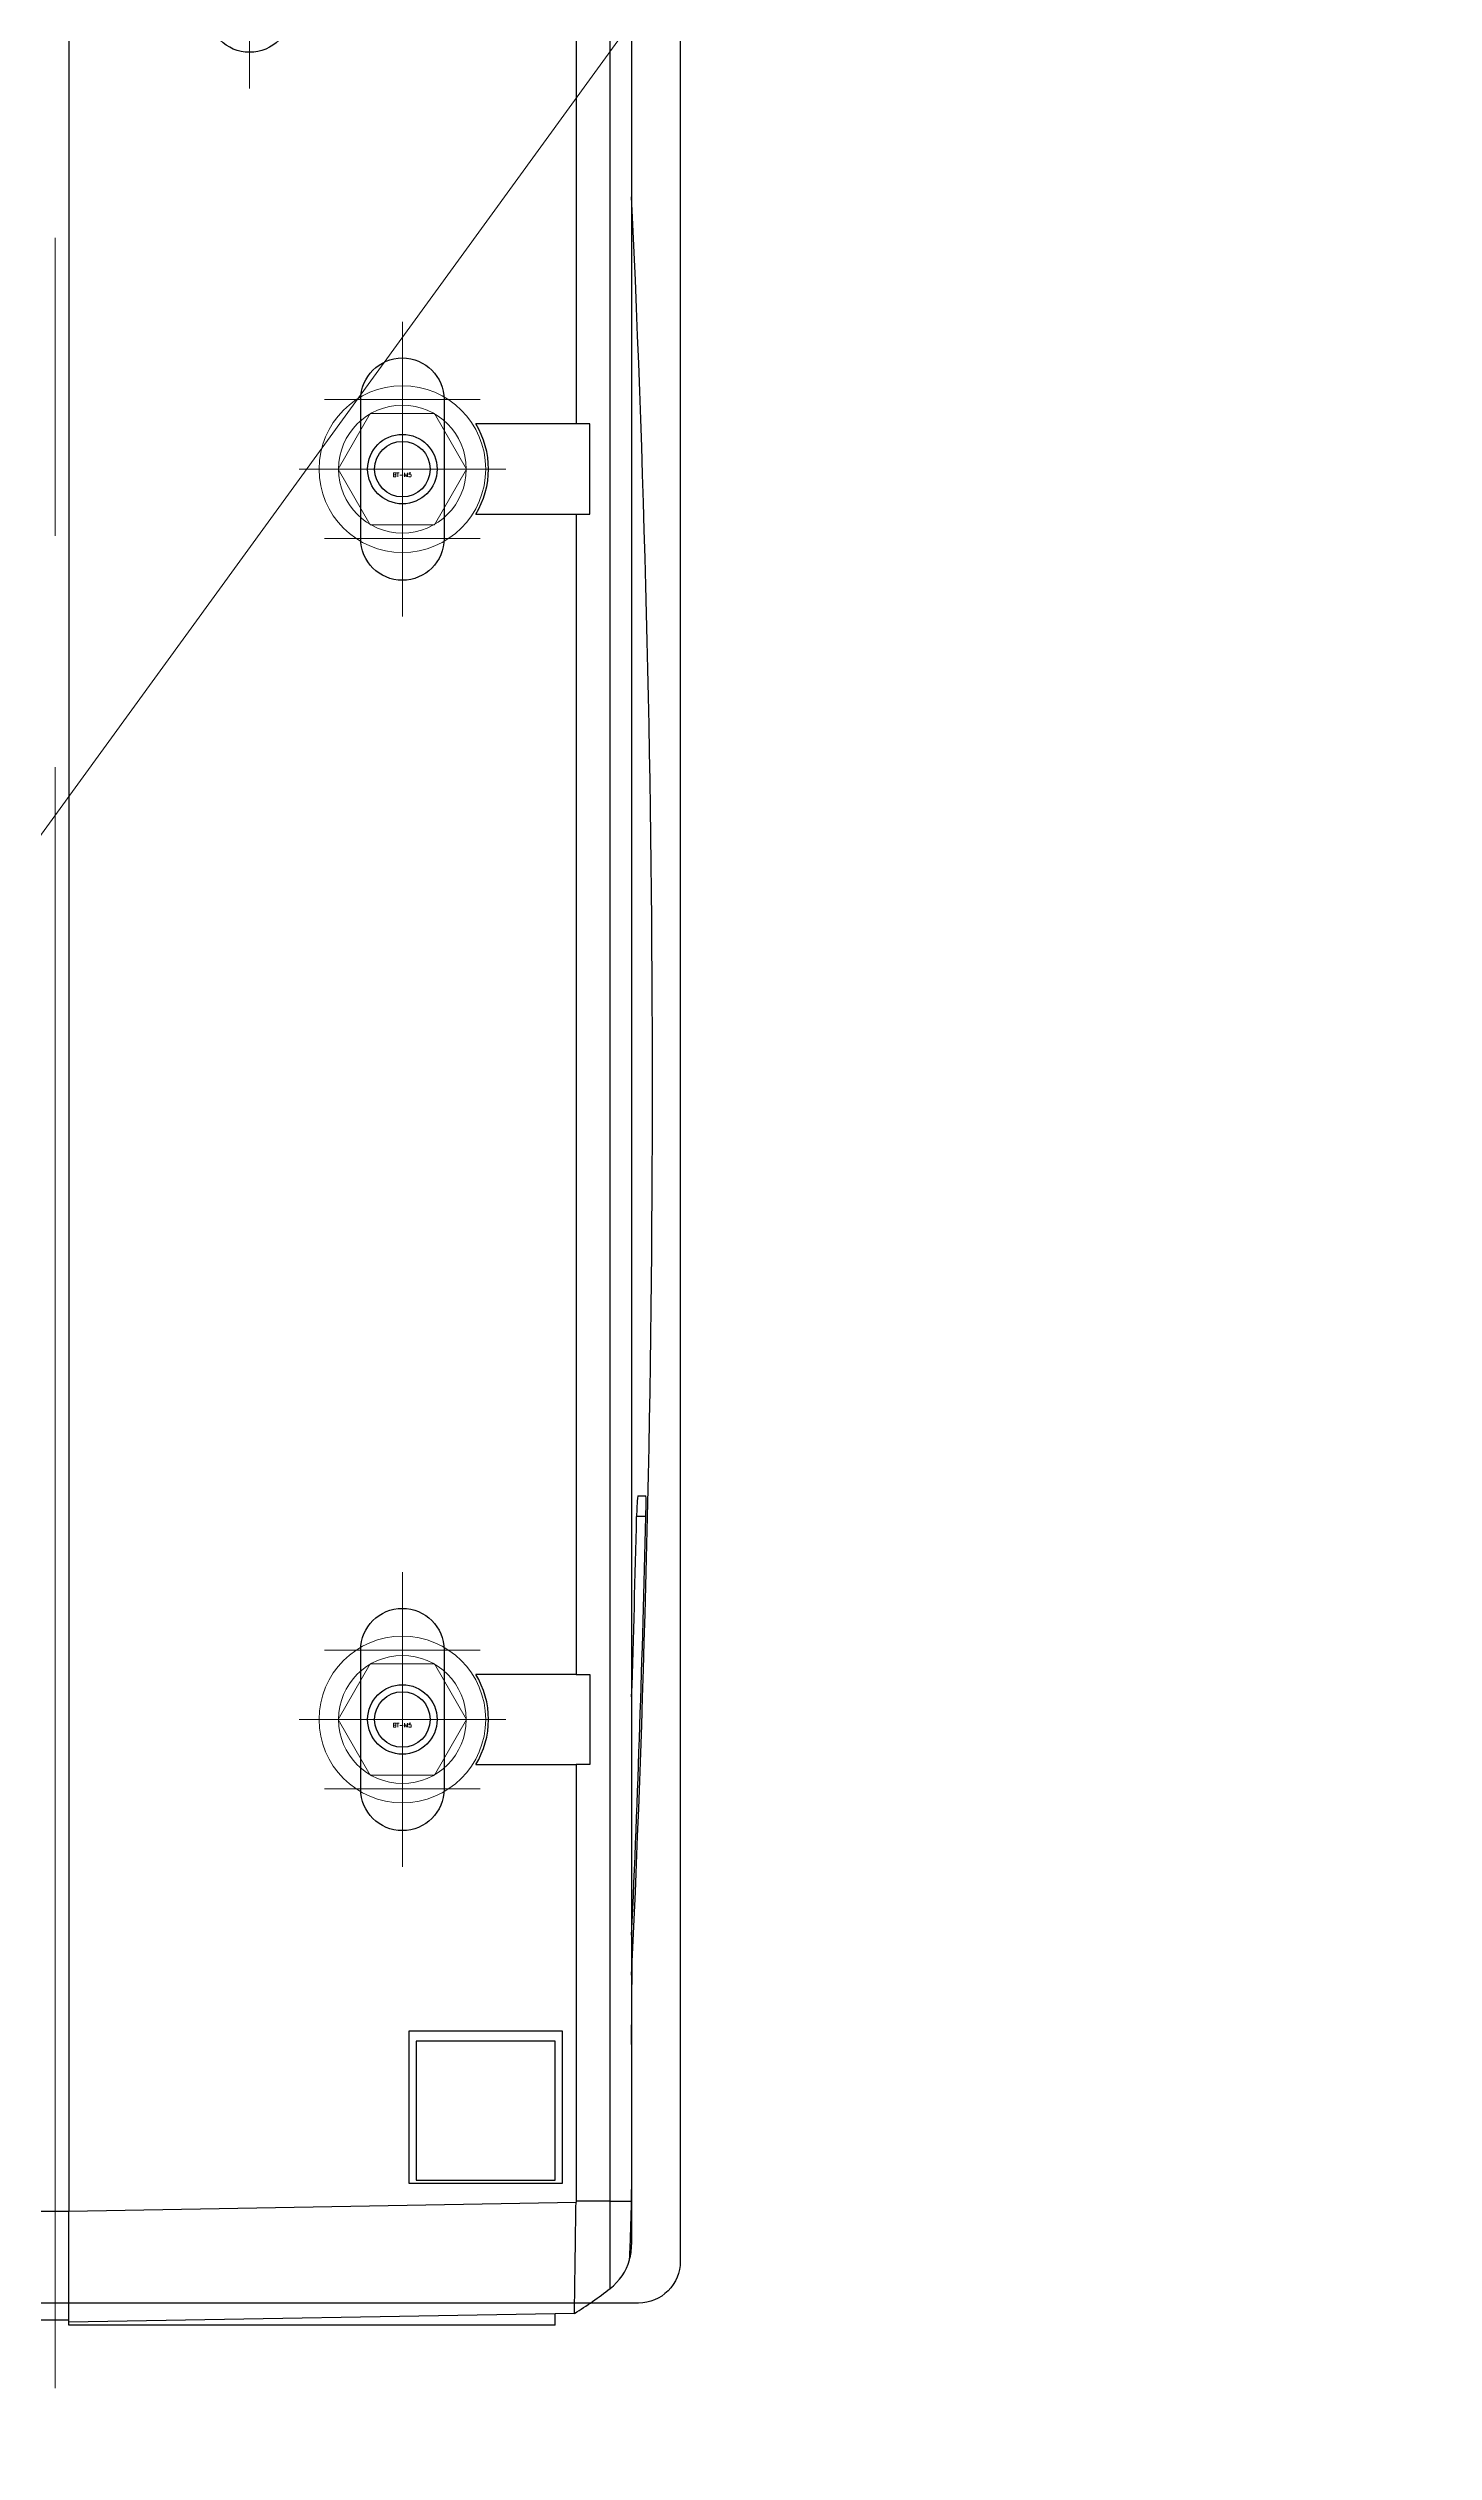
# Model space of a CAD drawing. Header units: millimetres. Extents: x -16130 to 36813, y -8099 to 27484.
# Drawn here: x 30883.3 to 30983, y 17559.8 to 17732.9 of the extents above; entities that cross this region are included whole.
import ezdxf

# ---------------------------------------------------------------- set-up
doc = ezdxf.new("R2010")
doc.units = ezdxf.units.MM
doc.header["$LTSCALE"] = 6
doc.linetypes.add('CENTER2', pattern=[28.575, 19.05, -3.175, 3.175, -3.175])
doc.linetypes.add('HIDDEN', pattern=[9.525, 6.35, -3.175])
for name, color, linetype, lineweight in [('04_HIDDEN', 2, 'HIDDEN', 13), ('05_CENTER', 4, 'CENTER2', 13), ('07_TEXT', 3, 'Continuous', 13)]:
    doc.layers.add(name, color=color, linetype=linetype, lineweight=lineweight)
doc.layers.add('10_DRAFT', color=8, linetype='Continuous', lineweight=0, plot=False)
doc.styles.add('KSS_TXT_L', font='txt.shx', dxfattribs={"height": 3, "bigfont": 'extfont2.shx'})

# ---------------------------------------------------------------- blocks, each defined once
blk = doc.blocks.new('140.096b')
at = {"color": 0}
for p, q in [((-171.2, 15), (-171.2, 13)), ((-163.4, 15), (-163.4, 13)), ((-171.6, 13), (-171.38, 13)), ((-171.6, -22), (-171.6, 13)), ((-171.38, 13), (-163.38, 13)), ((-170.75, -23.38), (-171.38, 13)), ((-163.38, 13), (-162.74, -23.5)), ((10.62, 13), (-163.38, 13)), ((-161.4, -11.5), (-150.4, -11.5)), ((-161.4, -22.5), (-161.4, -11.5)), ((-161.15, -12), (-161.15, -22)), ((-151.15, -12), (-161.15, -12)), ((-151.15, -22), (-151.15, -12)), ((-150.4, -11.5), (-150.4, -22.5)), ((-131.25, -16.28), (-131.25, -23.5)), ((-124.75, -23.5), (-124.75, -16.28)), ((-41.25, -16.28), (-41.25, -23.5)), ((-34.75, -23.5), (-34.75, -16.28)), ((-171.6, -22), (-170.77, -22)), ((-161.15, -22), (-151.15, -22)), ((-162.67, -23.5), (-162.74, -23.5)), ((-162.67, -25.95), (-162.67, -23.5)), ((-131.25, -23.5), (-162.67, -23.5)), ((-150.4, -22.5), (-161.4, -22.5)), ((-131.25, -24.5), (-131.25, -23.5)), ((-124.75, -23.5), (-124.75, -24.5)), ((-41.25, -23.5), (-124.75, -23.5)), ((-41.25, -23.5), (-41.25, -24.5)), ((-34.75, -24.5), (-34.75, -23.5)), ((-3.25, -23.5), (-34.75, -23.5)), ((-168.96, -25.95), (-162.67, -25.95)), ((-162.67, -25.95), (-162.67, -27.49)), ((-162.67, -25.95), (9.9, -25.95)), ((-124.75, -24.5), (-131.25, -24.5)), ((-41.25, -24.5), (-34.75, -24.5)), ((-161.82, -27.5), (-165.8, -27.5)), ((-162.67, -27.49), (-161.82, -27.5)), ((9.9, -27.5), (-161.82, -27.5)), ((-151.4, -27.5), (-145.67, -27.53)), ((-113.4, -28.52), (-113.4, -27.86)), ((-111.9, -27.94), (-111.9, -28.53))]:
    blk.add_line(p, q, dxfattribs=at)
for centre, radius in [((-128, -11), 2.5), ((-128, -11), 2.5), ((-38, -11), 2.5), ((-38, -11), 2.5), ((-128, -11), 2), ((-128, -11), 2), ((-38, -11), 2), ((-38, -11), 2)]:
    blk.add_circle(centre, radius, dxfattribs=at)
for centre, radius, start, end in [((-128, -11), 6.2, 238.386, 301.614), ((-38, -11), 6.2, 238.386, 301.614), ((-145.26, -7.56), 30, 211.8305, 217.805), ((-165.8, -23.5), 4, 217.805, 254.0818), ((-165.8, -23.5), 4, 254.0818, 270), ((-160.43, 102.04), 129.55, 267.1365, 269.006), ((-82.4, 1337), 1366, 267.31459, 272.68541), ((-82.4, 1337), 1365.87, 267.43549, 268.69949), ((-82.4, 1337), 1365.21, 268.15414, 268.69886), ((-113.32, -39.95), 12.09, 83.2509, 90.375), ((-112.47, -4.94), 23.6, 267.738, 271.3808)]:
    blk.add_arc(centre, radius, start, end, dxfattribs=at)
blk.add_open_spline([(-170.75, -23.38), (-170.75, -23.38), (-170.54, -23.39), (-169.74, -23.4), (-169.14, -23.41), (-166.93, -23.44), (-164.86, -23.47), (-162.74, -23.5)], degree=3, knots=[0, 0, 0, 0, 0.25, 0.25, 0.5, 0.5, 1, 1, 1, 1], dxfattribs=at)
at = {"layer": '05_CENTER', "color": 0}
for p, q in [((-176.14, 14), (165.92, 14)), ((-128, -16.06), (-128, -5.94)), ((-38, -16.06), (-38, -5.94)), ((-122.94, -11), (-133.06, -11)), ((-32.94, -11), (-43.06, -11))]:
    blk.add_line(p, q, dxfattribs=at)
blk = doc.blocks.new('A$C6C943B69_1_1_1_1')
at = {"color": 0, "linetype": 'CENTER2'}
for p, q in [((0, -7.44), (0, 7.44)), ((-7.44, 0), (7.44, 0))]:
    blk.add_line(p, q, dxfattribs=at)
at = {"color": 0}
for p, q in [((-4.62, 0), (-2.31, 4)), ((-2.31, 4), (2.31, 4)), ((2.31, 4), (4.62, 0)), ((-2.31, -4), (-4.62, 0)), ((4.62, 0), (2.31, -4)), ((2.31, -4), (-2.31, -4))]:
    blk.add_line(p, q, dxfattribs=at)
for radius in [6, 4.6]:
    blk.add_circle((0, 0), radius, dxfattribs=at)
at = {"layer": '10_DRAFT', "style": 'KSS_TXT_L'}
blk.add_text('BT-M5', height=0.3, dxfattribs=at).set_placement((-0.7, -0.56))
blk = doc.blocks.new('A$C6849161B')
at = {"color": 0}
for points in [[(-45, 0), (45, 0), (45, -242, -0.414214), (42, -245), (-42, -245, -0.414214), (-45, -242)], [(17, -70), (17, -80, -1), (11, -80), (11, -70, -1)], [(28, -108), (28, -118, -1), (22, -118), (22, -108, -1)], [(28, -198), (28, -208, -1), (22, -208), (22, -198, -1)]]:
    blk.add_lwpolyline(points, format="xyb", close=True, dxfattribs=at)
at = {"layer": '05_CENTER'}
for p, q in [((0, -248.75), (0, 3.07)), ((14, -85.6), (14, -64.4)), ((25, -123.6), (25, -102.4)), ((30.6, -108), (19.4, -108)), ((30.6, -113), (19.4, -113)), ((30.6, -118), (19.4, -118)), ((25, -213.6), (25, -192.4)), ((30.6, -198), (19.4, -198)), ((30.6, -203), (19.4, -203)), ((30.6, -208), (19.4, -208))]:
    blk.add_line(p, q, dxfattribs=at)

msp = doc.modelspace()

# ---------------------------------------------------------------- linework, layer by layer
at = {"layer": '07_TEXT', "color": 2}
msp.add_line((31498.13949, 18523.56658), (30745.67342, 17487.43718), dxfattribs=at)

# ---------------------------------------------------------------- block references
at = {"color": 4, "rotation": 90.00000000000001}
msp.add_blockref('140.096b', (30897.7999, 17740.56182), dxfattribs=at)
msp.add_blockref('A$C6849161B', (30883.7999, 17815.5618))
at = {"layer": '04_HIDDEN'}
for p in [(30908.7999, 17702.56182), (30908.7999, 17612.56182)]:
    msp.add_blockref('A$C6C943B69_1_1_1_1', p, dxfattribs=at)

doc.saveas('drawing.dxf')
